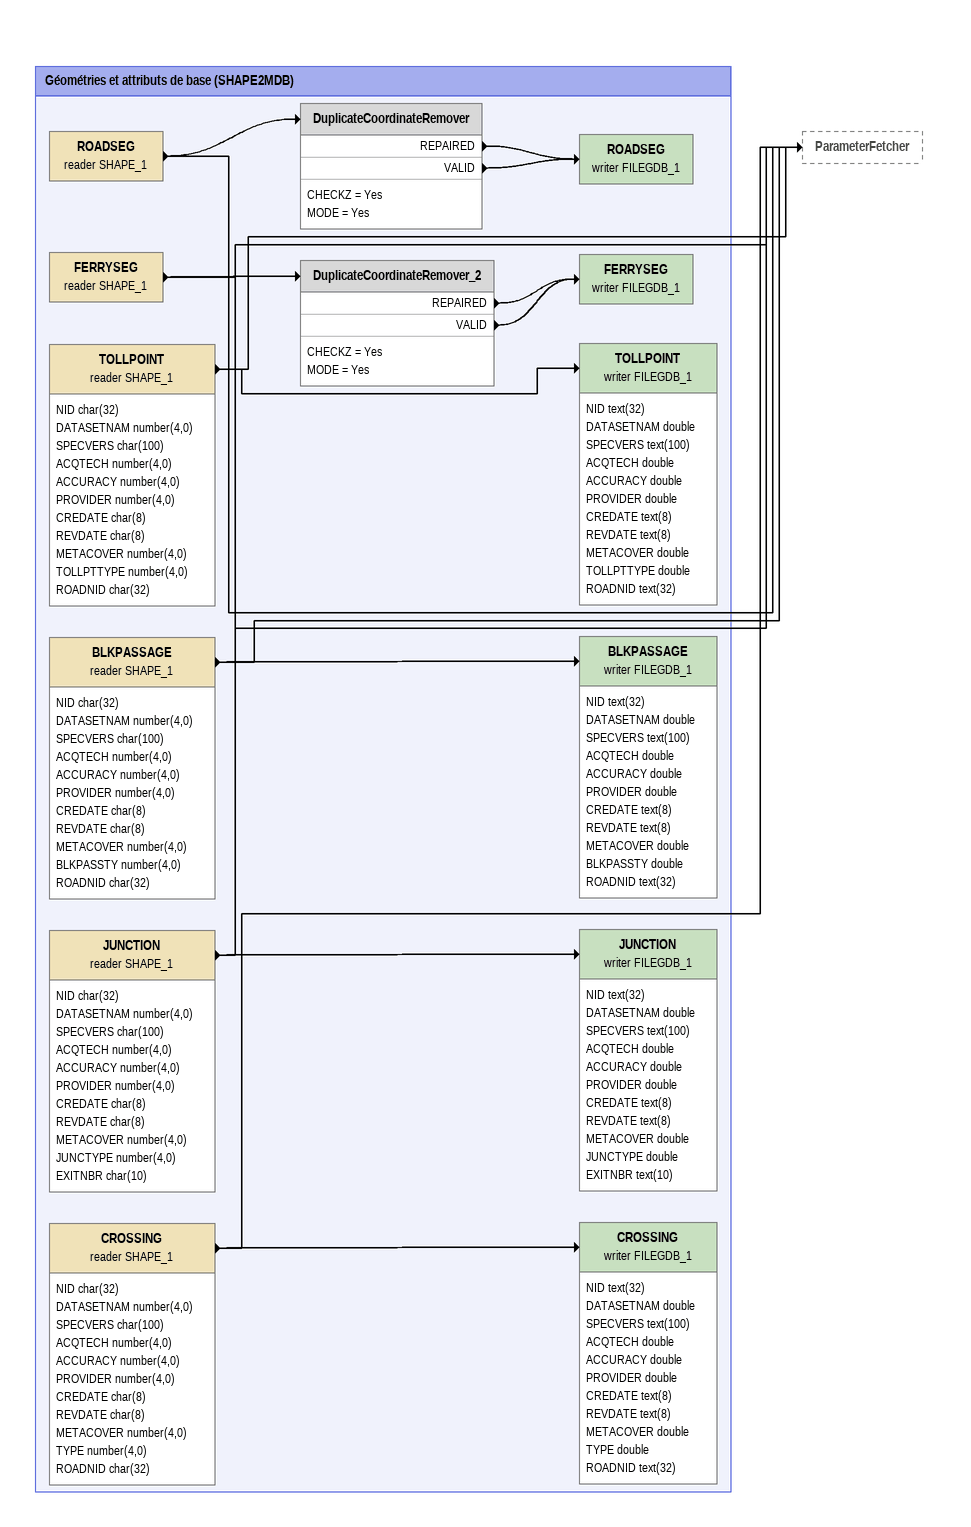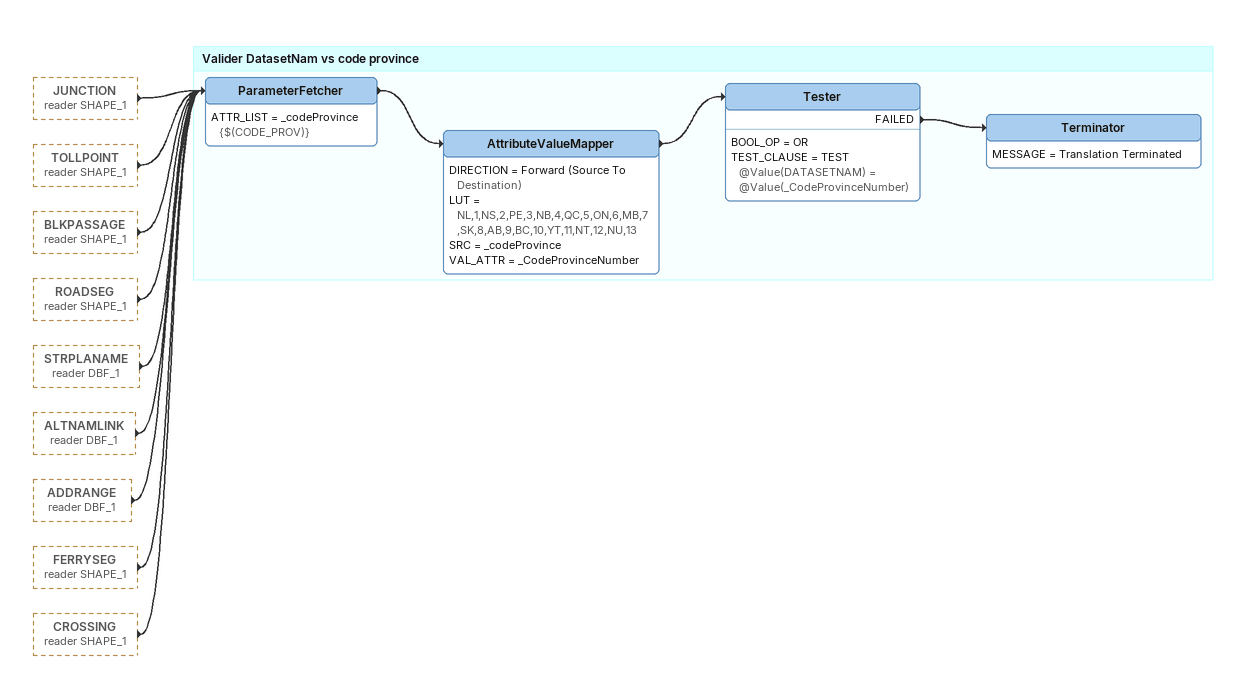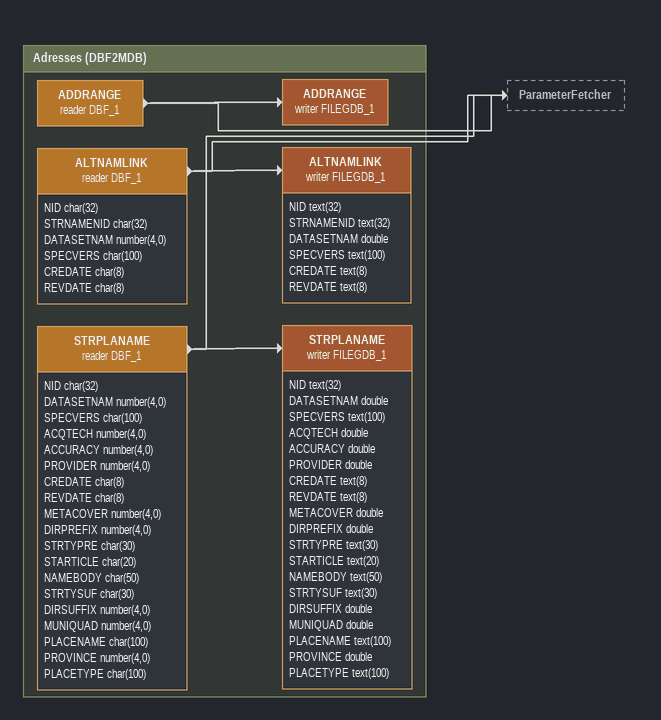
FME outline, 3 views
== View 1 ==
Bookmark: Géométries et attributs de base (SHAPE2MDB)
ROADSEG (reader SHAPE_1)
    -> ParameterFetcher
    -> DuplicateCoordinateRemover
DuplicateCoordinateRemover
    CHECKZ = Yes
    MODE = Yes
    REPAIRED -> ROADSEG (writer FILEGDB_1)
    VALID -> ROADSEG (writer FILEGDB_1)
ROADSEG (writer FILEGDB_1)
FERRYSEG (reader SHAPE_1)
    -> ParameterFetcher
    -> DuplicateCoordinateRemover_2
DuplicateCoordinateRemover_2
    CHECKZ = Yes
    MODE = Yes
    REPAIRED -> FERRYSEG (writer FILEGDB_1)
    VALID -> FERRYSEG (writer FILEGDB_1)
FERRYSEG (writer FILEGDB_1)
TOLLPOINT (reader SHAPE_1)
    attributes: NID char(32), DATASETNAM number(4,0), SPECVERS char(100), ACQTECH number(4,0), ACCURACY number(4,0), PROVIDER number(4,0), CREDATE char(8), REVDATE char(8), METACOVER number(4,0), TOLLPTTYPE number(4,0), ROADNID char(32)
    -> TOLLPOINT (writer FILEGDB_1)
    -> ParameterFetcher
TOLLPOINT (writer FILEGDB_1)
    attributes: NID text(32), DATASETNAM double, SPECVERS text(100), ACQTECH double, ACCURACY double, PROVIDER double, CREDATE text(8), REVDATE text(8), METACOVER double, TOLLPTTYPE double, ROADNID text(32)
BLKPASSAGE (reader SHAPE_1)
    attributes: NID char(32), DATASETNAM number(4,0), SPECVERS char(100), ACQTECH number(4,0), ACCURACY number(4,0), PROVIDER number(4,0), CREDATE char(8), REVDATE char(8), METACOVER number(4,0), BLKPASSTY number(4,0), ROADNID char(32)
    -> BLKPASSAGE (writer FILEGDB_1)
    -> ParameterFetcher
BLKPASSAGE (writer FILEGDB_1)
    attributes: NID text(32), DATASETNAM double, SPECVERS text(100), ACQTECH double, ACCURACY double, PROVIDER double, CREDATE text(8), REVDATE text(8), METACOVER double, BLKPASSTY double, ROADNID text(32)
JUNCTION (reader SHAPE_1)
    attributes: NID char(32), DATASETNAM number(4,0), SPECVERS char(100), ACQTECH number(4,0), ACCURACY number(4,0), PROVIDER number(4,0), CREDATE char(8), REVDATE char(8), METACOVER number(4,0), JUNCTYPE number(4,0), EXITNBR char(10)
    -> JUNCTION (writer FILEGDB_1)
    -> ParameterFetcher
JUNCTION (writer FILEGDB_1)
    attributes: NID text(32), DATASETNAM double, SPECVERS text(100), ACQTECH double, ACCURACY double, PROVIDER double, CREDATE text(8), REVDATE text(8), METACOVER double, JUNCTYPE double, EXITNBR text(10)
CROSSING (reader SHAPE_1)
    attributes: NID char(32), DATASETNAM number(4,0), SPECVERS char(100), ACQTECH number(4,0), ACCURACY number(4,0), PROVIDER number(4,0), CREDATE char(8), REVDATE char(8), METACOVER number(4,0), TYPE number(4,0), ROADNID char(32)
    -> CROSSING (writer FILEGDB_1)
    -> ParameterFetcher
CROSSING (writer FILEGDB_1)
    attributes: NID text(32), DATASETNAM double, SPECVERS text(100), ACQTECH double, ACCURACY double, PROVIDER double, CREDATE text(8), REVDATE text(8), METACOVER double, TYPE double, ROADNID text(32)

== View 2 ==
JUNCTION (reader SHAPE_1) [outside]
    -> ParameterFetcher
TOLLPOINT (reader SHAPE_1) [outside]
    -> ParameterFetcher
BLKPASSAGE (reader SHAPE_1) [outside]
    -> ParameterFetcher
ROADSEG (reader SHAPE_1) [outside]
    -> ParameterFetcher
STRPLANAME (reader DBF_1) [outside]
    -> ParameterFetcher
ALTNAMLINK (reader DBF_1) [outside]
    -> ParameterFetcher
ADDRANGE (reader DBF_1) [outside]
    -> ParameterFetcher
FERRYSEG (reader SHAPE_1) [outside]
    -> ParameterFetcher
CROSSING (reader SHAPE_1) [outside]
    -> ParameterFetcher

Bookmark: Valider DatasetNam vs code province
ParameterFetcher
    ATTR_LIST = _codeProvince {$(CODE_PROV)}
    -> AttributeValueMapper
AttributeValueMapper
    DIRECTION = Forward (Source To Destination)
    LUT = NL,1,NS,2,PE,3,NB,4,QC,5,ON,6,MB,7,SK,8,AB,9,BC,10,YT,11,NT,12,NU,13
    SRC = _codeProvince
    VAL_ATTR = _CodeProvinceNumber
    -> Tester
Tester
    BOOL_OP = OR
    TEST_CLAUSE = TEST @Value(DATASETNAM) = @Value(_CodeProvinceNumber)
    FAILED -> Terminator
Terminator
    MESSAGE = Translation Terminated

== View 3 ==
Bookmark: Adresses (DBF2MDB)
ADDRANGE (reader DBF_1)
    -> ADDRANGE (writer FILEGDB_1)
    -> ParameterFetcher
ADDRANGE (writer FILEGDB_1)
ALTNAMLINK (reader DBF_1)
    attributes: NID char(32), STRNAMENID char(32), DATASETNAM number(4,0), SPECVERS char(100), CREDATE char(8), REVDATE char(8)
    -> ALTNAMLINK (writer FILEGDB_1)
    -> ParameterFetcher
ALTNAMLINK (writer FILEGDB_1)
    attributes: NID text(32), STRNAMENID text(32), DATASETNAM double, SPECVERS text(100), CREDATE text(8), REVDATE text(8)
STRPLANAME (reader DBF_1)
    attributes: NID char(32), DATASETNAM number(4,0), SPECVERS char(100), ACQTECH number(4,0), ACCURACY number(4,0), PROVIDER number(4,0), CREDATE char(8), REVDATE char(8), METACOVER number(4,0), DIRPREFIX number(4,0), STRTYPRE char(30), STARTICLE char(20), NAMEBODY char(50), STRTYSUF char(30), DIRSUFFIX number(4,0), MUNIQUAD number(4,0), PLACENAME char(100), PROVINCE number(4,0), PLACETYPE char(100)
    -> STRPLANAME (writer FILEGDB_1)
    -> ParameterFetcher
STRPLANAME (writer FILEGDB_1)
    attributes: NID text(32), DATASETNAM double, SPECVERS text(100), ACQTECH double, ACCURACY double, PROVIDER double, CREDATE text(8), REVDATE text(8), METACOVER double, DIRPREFIX double, STRTYPRE text(30), STARTICLE text(20), NAMEBODY text(50), STRTYSUF text(30), DIRSUFFIX double, MUNIQUAD double, PLACENAME text(100), PROVINCE double, PLACETYPE text(100)
